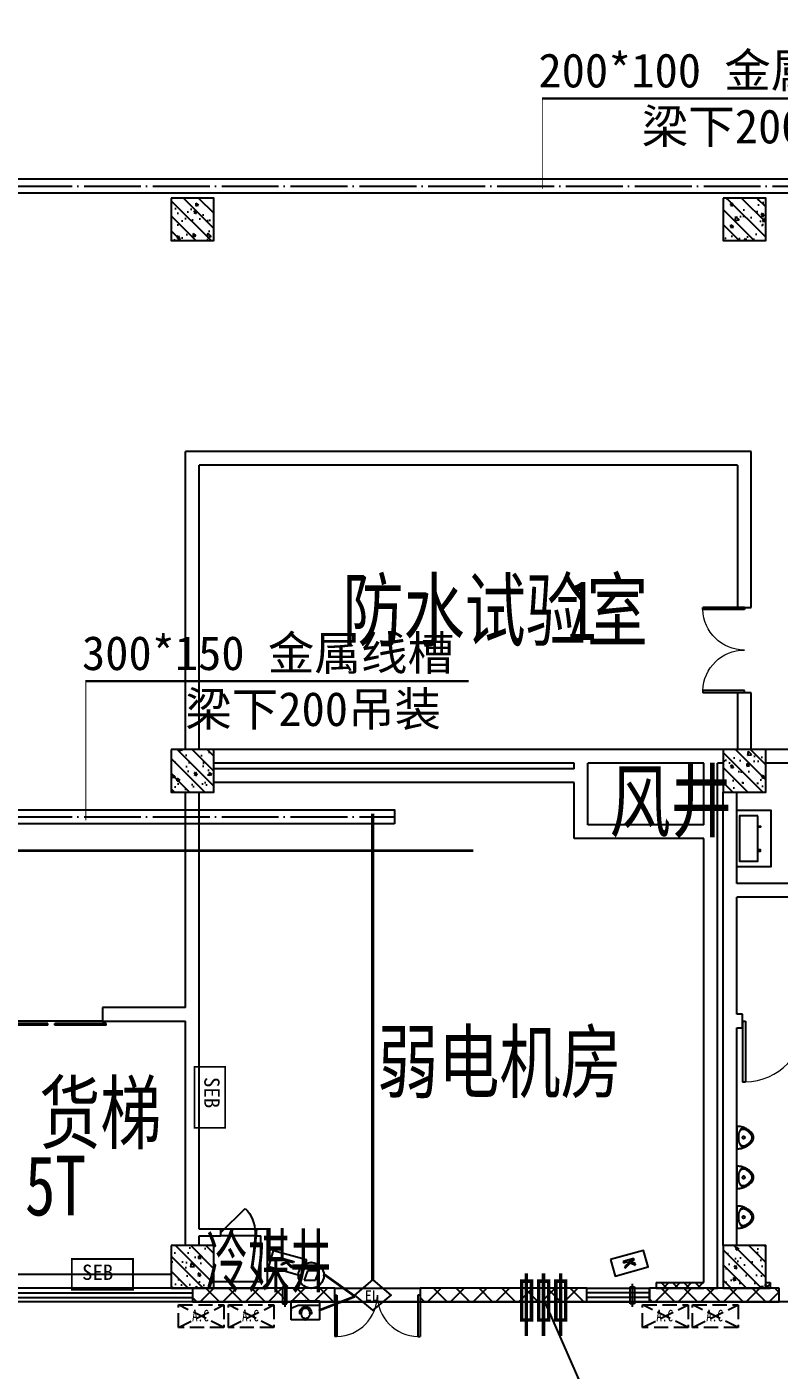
# Model space of a CAD drawing. Header units: millimetres. Extents: x -633009578 to 5705885, y -633235091 to 2571734.
# Drawn here: x 4150809 to 4164030, y 2058795 to 2082420 of the extents above; entities that cross this region are included whole.
import ezdxf
from ezdxf.enums import TextEntityAlignment as Align

# ---------------------------------------------------------------- set-up
doc = ezdxf.new("R2010")
doc.units = ezdxf.units.MM
doc.header["$LTSCALE"] = 1000
doc.header["$MEASUREMENT"] = 0
doc.linetypes.add('DASH', pattern=[0.35, 0.25, -0.1])
doc.linetypes.add('DOTE', pattern=[2.4200000000000004, 2, -0.2, 0.02, -0.2])
doc.layers.get('0').update_dxf_attribs({"color": 9})
for name, color, linetype in [('000000000000电气', 7, 'Continuous'), ('A-COLUM(柱)', 255, 'Continuous'), ('A-DI-S(箭头)', 76, 'Continuous'), ('A-DOOR(门）', 4, 'Continuous'), ('A-EQPM(设备)', 15, 'Continuous'), ('A-F-AREA(计算)', 5, 'Continuous'), ('A-HATH(填充)', 8, 'Continuous'), ('A-LM-QPM(设备)', 8, 'Continuous'), ('A-LVTY(厨卫)', 8, 'Continuous'), ('A-TEXT(房间)', 243, 'Continuous'), ('A-WALL(墙)', 255, 'Continuous'), ('A-WINDOW（窗）', 4, 'Continuous'), ('WALL', 9, 'Continuous'), ('电-强电平面-标注', 3, 'Continuous'), ('电-强电平面-线缆', 3, 'Continuous'), ('电-桥架', 4, 'Continuous'), ('设备-安防', 3, 'Continuous'), ('设备-箱柜', 3, 'Continuous')]:
    doc.layers.add(name, color=color, linetype=linetype)
doc.styles.add('_TCH', font='simhei.ttf', dxfattribs={"width": 0.75, "bigfont": 'hztxt.shx'})
doc.styles.add('_TCH_DIM', font='simhei.ttf', dxfattribs={"width": 0.8, "bigfont": 'hztxt.shx'})
doc.styles.add('_TEL_DIM', font='simhei.ttf', dxfattribs={"height": 3.5, "bigfont": 'HZTXT'})
doc.styles.add('ELEC-DIM', font='simhei.ttf')
doc.styles.add('IDQSTYLE', font='simhei.ttf', dxfattribs={"width": 0.707, "bigfont": 'hztxt.shx'})
doc.styles.add('TXT', font='simhei.ttf', dxfattribs={"width": 0.8, "bigfont": 'hztxt.shx'})
pattern_1 = [(45, (1607021.475196055, 677964.29318137), (-200.0002033111466, 200.0002033111467), []), (135, (1607021.475196055, 677964.29318137), (-200.0002033111467, -200.0002033111466), [])]
pattern_2 = [(45, (1606921.475196055, 677964.29318137), (-100.0001016555733, 100.0001016555733), []), (135, (1606921.475196055, 677964.29318137), (-100.0001016555733, -100.0001016555733), [])]

# ---------------------------------------------------------------- blocks, each defined once
blk = doc.blocks.new('$equip$00002496')
for p, q in [((-0.3257586027029902, -0.01245651182034635), (-0.3257586027029902, -0.04339440534022287)), ((-0.3257586027029902, -0.04339440534022287), (-0.2349881161644589, -0.04339440534022287)), ((-0.2349881161644589, -0.07433229886373738), (-0.2349881161644589, -0.01245651182034635)), ((0.2318991003703559, -0.04339041039929725), (0.3257586027029902, -0.04343435477494495)), ((0.2318995781242847, -0.07433229886373738), (0.2318995781242847, -0.01245651182034635)), ((0.3257586027029902, -0.01245651182034635), (0.3257586027029902, -0.04339440534022287))]:
    blk.add_line(p, q)
at = {"const_width": 0.04}
for points in [[(-0.3257569673587568, -0.01199135613933322), (-0.3257586027029902, -0.04339440534022287), (-0.2655665311758639, -0.04339440534022287)], [(-0.3257586027029902, -0.01209546335303457), (-0.3254450895765331, 0.007862924336222932), (-0.3246427298145136, 0.02099261244438821), (-0.3230396698054392, 0.03683146784896962), (-0.3200834360468434, 0.05640672732988605), (-0.3158846532169264, 0.07655434396292549), (-0.3114238906564424, 0.0934556857937423), (-0.3053167008911259, 0.1125148900100612), (-0.2961030303267762, 0.1360363546918961), (-0.2870512925146613, 0.1553192011742794), (-0.2776002755272202, 0.1727327617008996), (-0.2650090074748732, 0.1928330976625148), (-0.2480697203573072, 0.2158072831662139), (-0.2307201034273021, 0.2357486963155679), (-0.2183433735772269, 0.2482254943279258), (-0.2048552286432823, 0.2604362391903123), (-0.1911825684801443, 0.2715267914645665), (-0.1736025161517318, 0.2841171126310655), (-0.1547964517085347, 0.2957489191248897), (-0.1366549688245868, 0.3053642205159122), (-0.1125469685212011, 0.3159432491156622), (-0.09099250963481609, 0.3234552737812919), (-0.07185881528130267, 0.3286887830108753), (-0.0476470465073362, 0.3334767393171205), (-0.03344249982910696, 0.3353641694484395), (-0.01254353142576292, 0.33693107711224), (0.006284847928327508, 0.3371227143543365), (0.02112160998512991, 0.3364609976488282), (0.03364834297099151, 0.3353416012541857), (0.04427512355323415, 0.3339856622114894), (0.0514455190859735, 0.3328576949279523), (0.06296124946675263, 0.3306819992103556), (0.07295717955275904, 0.3284235992541653), (0.08476642325695138, 0.3253025975027413), (0.09841386118205264, 0.3210671038432338), (0.1073930458223913, 0.3179007922954042), (0.1189192084857496, 0.3133782735822024), (0.1273616340185981, 0.309727315147029), (0.1385068310191855, 0.3044504504359793), (0.1500006543647032, 0.2984373588406015), (0.1638636618590681, 0.2903635228794883), (0.1733825990086189, 0.2842636587374727), (0.1825355213950388, 0.2779405411420157), (0.1897162082022987, 0.2726458121323958), (0.1961934307328193, 0.2676024858810706), (0.2032832070399309, 0.2617741676658625), (0.2108134823647561, 0.2552078580083617), (0.217798692494398, 0.2487452608329477), (0.228148777372553, 0.2384502620334388), (0.2384204440459143, 0.2272843058126455), (0.2434306646027835, 0.2214536424435209), (0.2496786895935657, 0.2137899235021905), (0.2547404104698217, 0.2072320931656577), (0.2611980655201478, 0.1983612801268464), (0.2680283635418164, 0.1882836692966521), (0.2770073256251635, 0.1737512327563309), (0.2837973800196778, 0.1615835285520006), (0.2918694003747078, 0.1454322725621751), (0.2969779347913573, 0.1339993972869706), (0.3002692127192859, 0.126001952077786), (0.3046930583077483, 0.1142746343793988), (0.3092767016933067, 0.1005832550908963), (0.3129390048998175, 0.08807579556378187), (0.3161395389179233, 0.07547706223704154), (0.3186645603709621, 0.06388206950578024), (0.3211643142713001, 0.0500421286051278), (0.3228813630266814, 0.03809697220276576), (0.3240568224427989, 0.02762096420337912), (0.324859512373223, 0.01811108543552109), (0.3254132453730563, 0.00858592767326627), (0.3257090797560522, -0.00049248671712121), (0.3257832243107259, -0.007853463819628814), (0.3257586027029902, -0.01597356299680541)], [(0.2318995781242847, -0.04343435477494495), (0.3257586027029902, -0.04343435477494495), (0.3257689946476603, -0.01254634189172066)]]:
    blk.add_lwpolyline(points, dxfattribs=at)
blk.add_lwpolyline([(-0.2349881161644589, -0.04339440534022287), (-0.234988116149907, -0.07433229886373738, 0.0182959325663468), (-0.2341963414801285, -0.09596305228842539, 0.02057100331636309), (-0.2314330486115068, -0.1200309692394512, 0.01615663239953969), (-0.2279163057246478, -0.1385404972170363, 0.01693810384346652), (-0.2229987668251852, -0.1574872628661979, 0.01329564042987737), (-0.2183254288102034, -0.1718583239271538, 0.01774370437729911), (-0.2109808493987657, -0.190436463271908, 0.01810240356969195), (-0.202383055788232, -0.2083190727098554, 0.02333614132905712), (-0.1896684531238861, -0.229968408079003, 0.02044170027676835), (-0.1774249378067907, -0.2471703877454274, 0.01989766451918913), (-0.1643957158521516, -0.2626632182400499, 0.02937469172712198), (-0.1439065932936501, -0.2826519741392985, 0.02046687747088341), (-0.1288843219663249, -0.2946362194343237, 0.01994697534980988), (-0.1136344562692102, -0.3049034932155337, 0.02634036321689085), (-0.09301181325281505, -0.3161697710966109, 0.02276514568385508), (-0.07478138820442837, -0.3239164370424987, 0.02206410967143575), (-0.05684026748349424, -0.3297063967147551, 0.0175610551311905), (-0.04245622256712522, -0.3331187941075768, 0.01884926235006773), (-0.02688140393001959, -0.3356341081016581, 0.02667427645081797), (-0.004813117921003141, -0.3371611547772773, 0.02406458763464014), (0.01513338900986128, -0.3365152710211987, 0.01749181383793592), (0.02959480640129186, -0.334837958071148, 0.02217984979833747), (0.04783707972092088, -0.3312386844263528, 0.01670575936897621), (0.06151090867933817, -0.3274165873117454, 0.0217722080425489), (0.0790706878178753, -0.3210165422860882, 0.03374751034879078), (0.1057169104751665, -0.3077975864252949, 0.02730692637543976), (0.1266723583685234, -0.2939906737810816, 0.03748691983271558), (0.1535541368793929, -0.2707855348744488, 0.02366876899911156), (0.1697097239521099, -0.2529639476961165, 0.02463610663642848), (0.1846068157610716, -0.2329478090214252, 0.02205649491069121), (0.1970839504210744, -0.2124338016146794, 0.01935462041009298), (0.206340296252165, -0.1939205355338345, 0.01688452340010287), (0.2137288127123611, -0.1760053912075819, 0.01966230157732925), (0.2205645790236304, -0.1552443572727498, 0.01731440631145223), (0.2255364213342546, -0.135285412416124, 0.01765737348860424), (0.2290203964221291, -0.1154880664689699, 0.01633418443731503), (0.2311199677496916, -0.09579652929824078, 0.01862757118903319), (0.2318995781388367, -0.07433229886373738, -0.000472708372486724), (0.2318995781242847, -0.05279222321769339, 0.0004727079955161621), (0.2318995781242847, -0.03244852855277713, -0.0004727079955161849), (0.2318995781242847, -0.01245341187313898, 0.0193493677842396), (0.2310570476547582, 0.009855565578618553, 0.01770133877692018), (0.2286674682109151, 0.03113219686929369, 0.0176091688965659), (0.2250366548687452, 0.05081065330523415, 0.01973381331635689), (0.2191032464616001, 0.07337515754625201, 0.01545712335130221), (0.2136441482725786, 0.08944355720814201, 0.01638136793352114), (0.2064366456615971, 0.1069191381830024, 0.01889577194154605), (0.1974724603933282, 0.124934014853352, 0.01460926708694749), (0.1893017992697423, 0.1389198372235114, 0.01834707667655943), (0.1788048267626436, 0.154441256672726, 0.01802701254956099), (0.1670945117075462, 0.16930223901727, 0.01918510430489061), (0.1545159021334257, 0.1830286705735489, 0.02609018841368346), (0.1355203122220701, 0.2003201775660273, 0.02726780140366601), (0.1154953059740365, 0.2149753960547969, 0.02826022181265756), (0.09302354548708536, 0.2278643579738855, 0.01768013504660025), (0.07947741153475363, 0.2340587330181734, 0.02983831462154809), (0.05467275061528198, 0.242662508819194, 0.03688840652984774), (0.02498369276872836, 0.248695417874842, 0.03132680170442304), (-0.00154426900553517, 0.2503981151239714, 0.02152297382195137), (-0.01876981760142371, 0.249681544064515, 0.02781603352576516), (-0.04232023857184686, 0.2463571927401063, 0.02781924796867374), (-0.06450405267241877, 0.2406578850968799, 0.01792787672923883), (-0.07963114288577344, 0.2352566086992738, 0.0262865457487697), (-0.09992356615839526, 0.2259165745053906, 0.02119287732084118), (-0.11706115740526, 0.2159602789688506, 0.0171568808815843), (-0.1294802093179896, 0.207409261194698, 0.02416187819285423), (-0.1477007803769084, 0.1925049077508447, 0.02878934091920857), (-0.167043774476042, 0.1729245897222427, 0.01847703741819992), (-0.1794630369258812, 0.1577163090223621, 0.0213830109619632), (-0.1916570924367988, 0.1400851354956103, 0.01760758065260107), (-0.2016330892802216, 0.1229453873020248, 0.01681983214104903), (-0.2093724703590851, 0.1072558663363452, 0.01906551868470904), (-0.2177670299279271, 0.08662868678948143, 0.01663457793315364), (-0.2233549865341047, 0.06948587926308392, 0.01199850358657596), (-0.227126173209399, 0.05518552293506218, 0.01921348092443342), (-0.2312853431794792, 0.03417440378689207, 0.0129120010522256), (-0.2334025729942368, 0.01812716938002268, 0.01673519548586339), (-0.2347496548027266, -0.0005786718757008202, 0.009174826161293947), (-0.2349881161644589, -0.01245651182034635, 0.0008621608417457901), (-0.2349881161644589, -0.04339440534022287), (-0.2961449461872689, -0.04339440534022287, 56.79143426085979)], format="xyb", dxfattribs=at)
for centre, major_axis, ratio, start_param, end_param in [((0, -0.007853463819628814), (-5.946726671962764e-16, 0.3450403896201966), 0.944188663444044, 4.700094459124145, 7.866276155235024), ((-0.00154426900553517, -0.01245651181670837), (0, 0.2628546269403538), 0.8881100928804517, 4.71238898038469, 7.853981633974483), ((-0.00154426900553517, -0.07433229886373738), (0, -0.2628546269403538), 0.8881100928804517, 4.71238898038469, 7.853981633974483)]:
    blk.add_ellipse(centre, major_axis=major_axis, ratio=ratio, start_param=start_param, end_param=end_param)
for p in [(0, 0.3371869258007791), (-0.3257586027029902, -0.04339440534022287), (0, -0.3371811744327715), (0.3256694684678223, -0.04536965262741433)]:
    blk.add_point(p)
at = {"color": 7, "style": '_TEL_DIM', "flags": 1}
blk.add_attdef('A', text='', height=2e-05, dxfattribs=at).set_placement((0, 0), align=Align.MIDDLE_CENTER)
blk = doc.blocks.new('$equip$00002617')
for p, q in [((0.6250151190488396, 0.4150200000058248), (-0.6249848809511604, 0.4150200000058248)), ((-0.6249848809511604, 0.4150200000058248), (-0.6249848809511604, -0.4149799999959214)), ((-0.6249848809511604, 0.2150200000050972), (0.3250151190459292, 0.2150200000050972)), ((0.3250151190459292, 0.2150200000050972), (0.6250151190488396, 0.07502000000567932)), ((0.6250151190488396, -0.4149799999959214), (0.6250151190488396, 0.4150200000058248)), ((-0.6249848809511604, -0.4149799999959214), (0.6250151190488396, -0.4149799999959214))]:
    blk.add_line(p, q)
at = {"linetype": 'Continuous', "const_width": 0.04}
blk.add_lwpolyline([(-0.6249848809511604, 0.4150200000058248), (0.6250151190488396, 0.4150200000058248), (0.6250151190488396, -0.4149799999959214), (-0.6249848809511604, -0.4149799999959214)], close=True, dxfattribs=at)
at = {"color": 1}
for p in [(-0.6249848809511604, 2.000000495172571e-05), (1.51190488395514e-05, 0.4150200000058248), (0.6250151190488396, 2.000000495172571e-05), (0.01750438004455646, -0.4149799999959214)]:
    blk.add_point(p, dxfattribs=at)
at = {"color": 7, "style": '_TEL_DIM', "flags": 1}
blk.add_attdef('A', text='', height=2.5e-05, dxfattribs=at).set_placement((0, 0), align=Align.MIDDLE_CENTER)
blk = doc.blocks.new('A$C40EF29F0')
for name, p, xscale, yscale, zscale in [('$equip$00002617', (257.9972608285025, 173.994528161973), 400, 400, 400), ('$equip$00002496', (256.1213830718771, 133.3334205766732), 315, 315, 315)]:
    blk.add_blockref(name, p, dxfattribs=dict(xscale=xscale, yscale=yscale, zscale=zscale))
blk = doc.blocks.new('$equip$00002620')
for p, q in [((-0.1058179566880426, 0.1152844922435179), (-0.1858179566897888, -0.1047155077576463)), ((0.1624100250937772, 0.1152844922435179), (-0.1058179566880426, 0.1152844922435179)), ((0.08241002509203099, -0.1047155077576463), (0.1624100250937772, 0.1152844922435179)), ((-0.1858179566897888, -0.1047155077576463), (0.08241002509203099, -0.1047155077576463))]:
    blk.add_line(p, q)
at = {"const_width": 0.04}
blk.add_lwpolyline([(-0.2999925000021904, 9.999999747378752e-06, 1), (0.3000075000036304, 9.999999747378752e-06, 0.9999999999999999), (-0.2999925000021904, 9.999999747378752e-06, 1)], format="xyb", dxfattribs=at)
blk.add_circle((7.500000720028765e-06, 9.999999747378752e-06), 0.3000000000001062)
at = {"color": 1}
for p in [(-0.2999924999985524, 9.999999747378752e-06), (7.500000720028765e-06, 0.3000099999990198), (0.3000075000036304, 9.999999747378752e-06), (7.500000720028765e-06, -0.299989999999525)]:
    blk.add_point(p, dxfattribs=at)
at = {"color": 7, "style": '_TEL_DIM', "flags": 1}
blk.add_attdef('A', text='', height=2.5e-05, dxfattribs=at).set_placement((0, 0), align=Align.MIDDLE_CENTER)
blk = doc.blocks.new('$equip$00002474')
for p, q in [((-0.519992380955955, 1.000000338535756e-05), (7.619048119522631e-06, 0.4400100000020757)), ((7.619048119522631e-06, 0.4400100000020757), (0.5200076190521941, 1.000000338535756e-05)), ((7.619048119522631e-06, -0.4399899999989429), (-0.519992380955955, 1.000000338535756e-05)), ((0.5200076190521941, 1.000000338535756e-05), (7.619048119522631e-06, -0.4399899999989429))]:
    blk.add_line(p, q)
at = {"const_width": 0.04}
blk.add_lwpolyline([(7.619048119522631e-06, 0.4400100000020757), (-0.519992380955955, 1.000000338535756e-05), (7.619048119522631e-06, -0.4399899999989429), (0.5200076190521941, 1.000000338535756e-05), (7.619048119522631e-06, 0.4400100000020757), (-0.519992380955955, 1.000000338535756e-05)], dxfattribs=at)
for p in [(7.619048119522631e-06, 0.4400100000020757), (-0.519992380955955, 1.000000338535756e-05), (0.5200076190521941, 1.000000338535756e-05), (7.619048119522631e-06, -0.4399899999989429)]:
    blk.add_point(p)
at = {"color": 7, "style": '_TEL_DIM'}
blk.add_attdef('$TEXT$', text='', height=0.3, dxfattribs=at).set_placement((0.02805548798642121, 0.01213281898526475), align=Align.MIDDLE_CENTER)
at = {"color": 7, "style": '_TEL_DIM', "flags": 1}
blk.add_attdef('A', text='', height=2e-05, dxfattribs=at).set_placement((0, 0), align=Align.MIDDLE_CENTER)
blk = doc.blocks.new('HC001524')
at = {"color": 0, "linetype": 'Continuous', "const_width": 0.3}
blk.add_lwpolyline([(5, 2.5), (-5, 2.5), (-5, -2.5), (5, -2.5)], close=True, dxfattribs=at)
at = {"color": 0, "style": 'IDQSTYLE', "width": 0.7}
for tag, p in [('AF', (-1.5, -1.25)), ('PSFHATT', (7, -2.5))]:
    blk.add_attdef(tag, p, '', height=2.5, dxfattribs=at)
blk = doc.blocks.new('开水器aaa')
at = {"layer": 'A-LVTY(厨卫)'}
for points in [[(7453607.282514825, -191465.6006925891), (7454607.282514825, -191465.6006925891), (7454607.282514825, -192065.6006983465), (7453607.282514825, -192065.6006983465)], [(7454507.282514825, -191836.1650642345), (7454507.282514825, -191516.1650642345), (7453707.282514825, -191516.1650642345), (7453707.282514825, -191836.1650642345)], [(7453887.282514825, -191836.1650642345), (7453887.282514825, -191886.1650642345), (7453907.282514825, -191886.1650642345), (7453907.282514825, -191836.1650642345)], [(7454327.282514825, -191836.1650642345), (7454327.282514825, -191886.1650642345), (7454307.282514825, -191886.1650642345), (7454307.282514825, -191836.1650642345)]]:
    blk.add_lwpolyline(points, close=True, dxfattribs=at)
blk = doc.blocks.new('$plan$00000387')
for points in [[(-195.1053413768082, -0.0007896247711869364), (195.1053413768082, 0.0007896247707321891, -0.056281), (192.2349483853259, -62.07158893748328, -0.051243), (175.2703486377404, -125.5748806645047, -0.047086), (143.6831082538288, -189.724628874892, -0.038643), (109.2489721777902, -237.0609902997553, -0.050944), (77.11679163034205, -267.7759659795192, -0.073316), (36.52038586093977, -290.7338367186967, -0.092337), (0.001018339326947171, -297.5362265440604, -0.092337), (-36.51803354920821, -290.7341323159712, -0.073316), (-77.11462417741222, -267.776590178973, -0.050944), (-109.2474259731857, -237.0618745823472, -0.038643), (-143.6819452275654, -189.7257908973352, -0.047086), (-175.269704824098, -125.5762993672297, -0.051243), (-192.2348186147988, -62.07314493917374, -0.056281)], [(0.0004063761161887669, -146.3291454144546, 0.999985), (0.0002089799604618747, -97.55313528460101, 0.999985)]]:
    blk.add_lwpolyline(points, format="xyb", close=True)
for points in [[(-169.3906686580854, -140.1226315288268, -0.078162), (-170.9980199055512, -114.6377667698976, -0.158684), (-159.1263041735847, -87.15485956814655, -0.087457), (-117.404978437914, -53.84085994681891, -0.073385), (-70.49119853318143, -36.56470876068397, -0.051629), (0.0003042701246158686, -29.26612660759247), (0.0003042701246158686, -29.26612660759247, -0.051629), (70.49149449189827, -36.56413818386, -0.073385), (117.4050415866323, -53.83990962471171, -0.087457), (159.1270096202247, -87.15357250312127, -0.158684), (170.9989478331345, -114.6363836417117, -0.078162), (169.3918028553499, -140.1212604160505)], [(117.0630501052547, -53.65384373908455, -0.099174), (138.5356947175851, -84.86577428893679, -0.110283), (144.8304822659725, -118.461657304113, -0.092873), (136.0170142026468, -157.9354627454745, -0.05733), (119.0399966660161, -187.626263302564, -0.037877), (85.37168024390257, -226.8225566132141, -0.072182), (35.33205354717484, -264.1794573646985, -0.124936), (0.001291311165005027, -273.1480356215775), (0.001291311165005027, -273.1480356215775, -0.124936), (-35.32991617790412, -264.1797433356796, -0.072182), (-85.36984427394054, -226.8232476352587, -0.037877), (-119.0384779452529, -187.6272268447183, -0.05733), (-136.0157358103124, -157.9365637070459, -0.092873), (-144.8298950764129, -118.4628296054302, -0.110283), (-138.5353804395845, -84.8668946738876, -0.099174), (-117.0629874684723, -53.65479130090807)]]:
    blk.add_lwpolyline(points, format="xyb")
blk = doc.blocks.new('VdFDAFDFfasdgfswgre')
at = {"layer": 'A-LM-QPM(设备)'}
for p, q in [((-18.82899837940931, -406.182118716184), (32.44091908354312, -219.865729555022)), ((32.44091908354312, -219.865729555022), (56.36419694311917, -226.448856712319)), ((56.36419694311917, -226.448856712319), (37.18157476373017, -296.1590703437105)), ((5.094279481098056, -412.765245873481), (-18.82899837940931, -406.182118716184)), ((26.97990751266479, -333.232229411602), (5.094279481098056, -412.765245873481)), ((49.2817729152739, -324.0305588338524), (26.97990751266479, -333.232229411602)), ((26.97990751266479, -333.232229411602), (49.2817729152739, -324.0305588338524)), ((67.04131023027003, -429.8116214922629), (26.97990751266479, -333.232229411602)), ((37.18157476373017, -296.1590703437105), (49.2817729152739, -324.0305588338524)), ((49.2817729152739, -324.0305588338524), (125.9159782715142, -245.5878820237704)), ((153.1663345098495, -253.0865434217267), (58.93851659074426, -349.0140868732706)), ((58.93851659074426, -349.0140868732706), (97.61874484550208, -438.2258171304129)), ((97.61874484550208, -438.2258171304129), (67.04131023027003, -429.8116214922629)), ((125.9159782715142, -245.5878820237704), (153.1663345098495, -253.0865434217267))]:
    blk.add_line(p, q, dxfattribs=at)
blk.add_lwpolyline([(0, 0), (289.248551459983, -79.59444376500323), (130.0596639309078, -658.0915466849692), (-159.1888875309378, -578.4971029208973)], close=True, dxfattribs=at)
blk = doc.blocks.new('31231')
at = {"layer": 'A-EQPM(设备)', "linetype": 'DASH', "ltscale": 500}
blk.add_lwpolyline([(46923.81837394973, 1033154.040788963), (47003.81837394973, 1033154.040788963), (47003.81837394973, 1032854.040788963), (46923.81837394973, 1032854.040788963)], close=True, dxfattribs=at)
blk.add_lwpolyline([(46963.81837394973, 1033204.040788963), (46963.81837394973, 1032804.040788963)], dxfattribs=at)
blk = doc.blocks.new('1fdasdas')
at = {"layer": 'A-EQPM(设备)', "linetype": 'DASH'}
for p, q in [((800.000240216963, -0.0003133723512291908), (0.0002401703968644142, 399.9996865927242)), ((0.0002401703968644142, -0.0003133723512291908), (800.000240216963, 399.9996865927242))]:
    blk.add_line(p, q, dxfattribs=at)
blk.add_lwpolyline([(0.0002401703968644142, 399.9996865927242), (800.000240216963, 399.9996865927242), (800.000240216963, -0.0003133723512291908), (0.0002401703968644142, -0.0003133723512291908)], close=True, dxfattribs=at)
at = {"layer": 'A-EQPM(设备)', "style": '_TCH_DIM', "width": 0.7058823529411765}
blk.add_text('A.C', height=204, dxfattribs=at).set_placement((239.6609672275372, 108.2505295248702))
blk = doc.blocks.new('$DorLib2D$00000002')
for p, q in [((-0.5, -5.684341886080802e-17), (-0.5000000000000007, 0.4875)), ((-0.4750000000000007, 0.4875), (-0.5000000000000007, 0.4875)), ((-0.475, -2.842170943040401e-17), (-0.4750000000000007, 0.4875)), ((0.475, -2.842170943040401e-17), (0.4750000000000007, 0.4875)), ((0.4750000000000007, 0.4875), (0.5000000000000007, 0.4875)), ((0.5, -5.684341886080802e-17), (0.5000000000000007, 0.4875)), ((-0.5, -5.684341886080802e-17), (-0.475, -2.842170943040401e-17)), ((0.5, -5.684341886080802e-17), (0.475, -2.842170943040401e-17))]:
    blk.add_line(p, q)
at = {"lineweight": 13}
for centre, start, end in [((-0.4875, -4.263256414560601e-17), 0, 88.53071641864632), ((0.4875, -4.263256414560601e-17), 91.4692835813537, 180)]:
    blk.add_arc(centre, 0.4875, start, end, dxfattribs=at)
blk = doc.blocks.new('$TCHSYS$WIN2D')
for p, q in [((-0.5, 0.5), (0.5, 0.5)), ((-0.5, 0.5), (-0.4999999999999999, -0.5)), ((0.5, 0.5), (0.4999999999999998, -0.5)), ((0.5, 0.1666666666666666), (-0.5, 0.1666666666666666)), ((0.5, -0.1666666666666667), (-0.5, -0.1666666666666667)), ((-0.4999999999999999, -0.5), (0.5, -0.5))]:
    blk.add_line(p, q)
blk = doc.blocks.new('$DorLib2D$00000114')
at = {"color": 0}
blk.add_line((0.4999999999999964, 3.552713678800501e-15), (-0.2071067811864751, 0.7071067811864857), dxfattribs=at)
blk.add_arc((0.5000000000013856, -1.154631945610163e-12), 1.000000000001696, 135, 180, dxfattribs=at)
blk = doc.blocks.new('$DORLIB2D$00000127')
at = {"color": 0}
for points in [[(-0.5333333333328483, 0.7948983154366971), (-0.5333333333328483, 0.690405644187237)], [(-0.03333333333284827, 0.7948983154366971), (-0.5333333333328483, 0.7948983154366971)], [(-0.03333333333284827, 0.7948983154366971), (-0.03333333333284827, 0.690405644187237)], [(0.5333333333328483, 0.7948983154366971), (0.03333333333284827, 0.7948983154366971)], [(0.03333333333284827, 0.7948983154366971), (0.03333333333284827, 0.690405644187237)], [(0.5333333333328483, 0.7948983154366971), (0.5333333333328483, 0.690405644187237)], [(-0.03333333333284827, 0.690405644187237), (-0.5333333333328483, 0.690405644187237)], [(0.5333333333328483, 0.690405644187237), (0.03333333333284827, 0.690405644187237)], [(0.5, 0.4999999999999858), (-0.5, 0.4999999999999858)]]:
    blk.add_lwpolyline(points, dxfattribs=at)
blk = doc.blocks.new('$DorLib2D$00000001')
for p, q in [((0.45, 0.9750000000000001), (0.5000000000000002, 0.9750000000000001)), ((0.45, 0), (0.45, 0.9750000000000001)), ((0.5, 0), (0.5, 0.9750000000000001)), ((0.5, 0), (0.45, 0))]:
    blk.add_line(p, q)
at = {"lineweight": 13}
blk.add_arc((0.475, 0), 0.975, 91.4692835813538, 180, dxfattribs=at)
blk = doc.blocks.new('_FZH')
h = blk.add_hatch()
h.set_pattern_fill('钢筋混凝土', color=256, scale=0.1, style=0)
h.set_pattern_definition([(45, (0, 0), (-0.1767766952966369, 0.1767766952966369), []), (50, (0, 0), (0.7172601826007535, -0.06275213498259512), [0.07500000000000001, -0.8250000000000001]), (355, (0, 0), (-0.138751333613, 0.7521921337000119), [0.06, -0.66]), (100.4514, (0.05977168000000001, -0.00522934), (0.5785093817140216, 0.6894395420609536), [0.06374019, -0.701142112]), (46.1842, (0, 0.2), (1.067241048625645, -0.1655190143290181), [0.1125, -1.2375]), (96.6356, (0.088936745, 0.186206693), (0.9346627055487033, 0.9741178709004418), [0.095610288, -1.051713]), (351.1842, (0, 0.2), (0.9346619451336272, 0.9741186009253247), [0.09000000000000001, -0.9900000000000001]), (21, (0.1, 0.15), (0.5969070521184617, -0.4026188906653388), [0.07500000000000001, -0.8250000000000001]), (326, (0.1, 0.15), (0.2433153319215824, 0.7251500450468529), [0.06, -0.66]), (71.4514, (0.149742233, 0.116448394), (0.84022262858149, 0.3225304967099524), [0.06374019, -0.701142112]), (37.50000000000001, (0, 0), (0.01215985531729062, 0.3328938538313115), [0, -0.652, 0, -0.67, 0, -0.6625000000000001]), (7.499999999999999, (0, 0), (0.2630695374421486, 0.3944117118823603), [0, -0.382, 0, -0.637, 0, -0.2525]), (-32.5, (-0.223, 0), (0.533822436172409, -0.02255487173437976), [0, -0.25, 0, -0.78, 0, -1.035]), (-42.5, (-0.323, 0), (0.5831861693423862, 0.1001049823323177), [0, -0.325, 0, -0.518, 0, -0.735])])
h.paths.add_polyline_path([(-0.5, -0.5), (0.5, -0.5), (0.5, 0.5), (-0.5, 0.5)])
blk.add_lwpolyline([(-0.5, -0.5), (0.5, -0.5), (0.5, 0.5), (-0.5, 0.5)], close=True)

msp = doc.modelspace()

# ---------------------------------------------------------------- hatches: boundary and pattern name
at = {"layer": 'A-HATH(填充)'}
h = msp.add_hatch(dxfattribs=at)
h.set_pattern_fill('多孔材料', color=256, scale=100, style=0)
h.set_pattern_definition(pattern_1)
h.paths.add_polyline_path([(4153719.983631622, 2059994.629172632), (4156219.994030996, 2059994.629172632), (4156219.994030996, 2060234.629172623), (4153719.983631623, 2060234.629172623)])
h = msp.add_hatch(dxfattribs=at)
h.set_pattern_fill('多孔材料', color=256, scale=100, style=0)
h.set_pattern_definition(pattern_1)
h.paths.add_polyline_path([(4157719.994030996, 2059994.629172632), (4160649.994032522, 2059994.629172632), (4160649.994032522, 2060234.629172622), (4157719.994030996, 2060234.629172623)])
h = msp.add_hatch(dxfattribs=at)
h.set_pattern_fill('多孔材料', color=256, scale=100, style=0)
h.set_pattern_definition(pattern_1)
h.paths.add_polyline_path([(4161749.994032522, 2059994.629172632), (4164029.994031504, 2059994.629172632), (4164029.994031505, 2060234.629172622), (4161749.994032522, 2060234.629172622)])
h = msp.add_hatch(dxfattribs=at)
h.set_pattern_fill('多孔材料', color=256, scale=50, style=0)
h.set_pattern_definition(pattern_2)
h.paths.add_polyline_path([(4161869.994031734, 2060234.629172626), (4162704.994034553, 2060234.62917239), (4162792.453359941, 2060282.09537204), (4162704.994031876, 2060334.629172896), (4161869.994031734, 2060334.629172626)])
h = msp.add_hatch(dxfattribs=at)
h.set_pattern_fill('多孔材料', color=256, scale=50, style=0)
h.set_pattern_definition(pattern_2)
h.paths.add_polyline_path([(4163794.99403178, 2060334.629172626), (4163794.99403178, 2060234.629172626), (4163869.994031734, 2060234.629172626), (4163869.994031734, 2060334.629172626)])

# ---------------------------------------------------------------- linework, layer by layer
at = {"layer": '000000000000电气', "color": 1, "lineweight": 35}
msp.add_line((4146371.336293899, 2067934.193005131), (4158651.574731951, 2067934.193005131), dxfattribs=at)
at = {"layer": 'A-DI-S(箭头)'}
msp.add_lwpolyline([(4157042.203828643, 2059535.563230831, 0, 0, 0), (4157042.203828643, 2057872.563230831, 0, 200, 0), (4157042.203828643, 2058622.563230831, 0, 0, 0)], format="xyseb", dxfattribs=at)
at = {"layer": 'A-DOOR(门）'}
for p, q in [((4154819.994031777, 2061274.629177374), (4154219.994031777, 2061274.629177366)), ((4154819.994031779, 2061154.629177374), (4154219.994031779, 2061154.629177366)), ((4156219.994031182, 2060234.629172625), (4157719.994031182, 2060234.629172625)), ((4156219.994031182, 2059994.629172625), (4157719.994031182, 2059994.629172625))]:
    msp.add_line(p, q, dxfattribs=at)
at = {"layer": 'A-F-AREA(计算)'}
msp.add_lwpolyline([(4039079.994031782, 2196074.629172625), (4173359.994031782, 2196074.629172625), (4173359.994031782, 2059994.629172625), (4039079.994031782, 2059994.629172625)], close=True, dxfattribs=at)
at = {"layer": 'A-WALL(墙)'}
for p, q in [((4153599.994031749, 2069709.629172256), (4153599.994031821, 2074949.629172648)), ((4163539.994031734, 2074949.629172648), (4153599.994031821, 2074949.629172648)), ((4163539.99403176, 2072209.629172784), (4163539.994031734, 2074949.629172648)), ((4153839.994031735, 2069709.629172638), (4153839.994031733, 2074709.629172648)), ((4163299.994031829, 2074709.629172648), (4153839.994031733, 2074709.629172648)), ((4163299.994031829, 2074709.629172648), (4163299.994031786, 2072209.629172784)), ((4163299.994031786, 2072209.629172784), (4163539.99403176, 2072209.629172784)), ((4163539.994031774, 2070709.629172276), (4163299.994031786, 2070709.629172276)), ((4163299.994031786, 2070709.629172276), (4163299.994031829, 2069709.629173004)), ((4163539.99403178, 2069709.629172628), (4163539.994031774, 2070709.629172276)), ((4160549.994031762, 2069709.629172625), (4154094.994031341, 2069709.629172571)), ((4162824.994031835, 2069709.629172625), (4160549.994031762, 2069709.629172625)), ((4163044.994031993, 2069709.629172969), (4162824.994031835, 2069709.629172625)), ((4166509.994031664, 2069709.629172711), (4163794.994031342, 2069709.629172521)), ((4160429.994030786, 2069469.629172637), (4154094.994031342, 2069469.629172571)), ((4160429.994030786, 2069369.629172637), (4154094.994031342, 2069369.629172603)), ((4160429.994030786, 2069369.629172637), (4160429.994030786, 2069469.629172637)), ((4160669.994031761, 2069249.629172625), (4160669.994032222, 2069469.629172598)), ((4162704.994031643, 2069469.629172598), (4160669.994032222, 2069469.629172598)), ((4162704.994031644, 2068384.629172568), (4162704.994031643, 2069469.629172598)), ((4162944.994031836, 2068264.629172632), (4162944.994032013, 2069469.629172239)), ((4163044.994031921, 2069469.629172239), (4162944.994032013, 2069469.629172239)), ((4166269.994031872, 2069469.629172711), (4163794.994031341, 2069469.629172652)), ((4160429.994031753, 2069129.629172636), (4154094.994031342, 2069129.629172605)), ((4160429.994031753, 2068144.62917279), (4160429.994031753, 2069129.629172636)), ((4160669.994031755, 2068384.629172568), (4160669.994031761, 2069249.629172625)), ((4153599.994031763, 2065174.629178301), (4153599.994031837, 2068959.629172907)), ((4153839.994031782, 2065054.62917835), (4153839.994031752, 2068959.629172907)), ((4163044.994031833, 2067234.629172623), (4163044.994031723, 2068959.629172907)), ((4163284.994031712, 2067354.629172627), (4163284.994031881, 2068959.629172907)), ((4162704.994031644, 2068384.629172568), (4160669.994031755, 2068384.629172568)), ((4162704.994031871, 2068144.62917279), (4160429.994031753, 2068144.62917279)), ((4162704.994031876, 2060334.629172896), (4162704.994031871, 2068144.62917279)), ((4162944.994031841, 2060334.629172626), (4162944.994031836, 2068264.629172632)), ((4163044.994031833, 2064934.629172623), (4163044.994031833, 2067234.629172623)), ((4166269.994031872, 2067354.629172627), (4163284.994031712, 2067354.629172627)), ((4163284.994031869, 2065054.629172733), (4163284.994031869, 2067114.629172623)), ((4166389.99403178, 2067114.629172623), (4163284.994031869, 2067114.629172623)), ((4153599.994031763, 2065174.629178301), (4152139.99403141, 2065174.629178284)), ((4152139.99403141, 2065174.629178284), (4152139.994031407, 2064934.629178382)), ((4152139.994031407, 2064934.629178382), (4153599.994031784, 2064934.629178406)), ((4153599.994031783, 2061154.62917736), (4153599.994031784, 2064934.629178406)), ((4153839.994031724, 2061274.629177391), (4153839.994031782, 2065054.62917835)), ((4163044.994031831, 2060984.629172907), (4163044.994031833, 2064934.629172623)), ((4163384.994032013, 2065054.629172656), (4163284.994031869, 2065054.629172733)), ((4163384.994032013, 2064814.629172741), (4163384.994032013, 2065054.629172656)), ((4163284.994031833, 2064814.629172728), (4163384.994032013, 2064814.629172741)), ((4163284.994031908, 2060984.629172907), (4163284.994031833, 2064814.629172728)), ((4153599.9940323, 2060984.629172256), (4153599.994031783, 2061154.62917736)), ((4154219.994032044, 2061274.629177446), (4153839.994031724, 2061274.629177391)), ((4153839.994031018, 2060984.629172256), (4153839.994031054, 2061154.629176984)), ((4153839.994031054, 2061154.629176984), (4154219.994032046, 2061154.629177281)), ((4154219.994032046, 2061154.629177281), (4154219.994032044, 2061274.629177446)), ((4155039.994031504, 2061274.629177407), (4154819.994032044, 2061274.629177453)), ((4154819.994032044, 2061274.629177453), (4154819.994032046, 2061154.629177289)), ((4154819.994032046, 2061154.629177289), (4154919.994031505, 2061154.629176998)), ((4154919.994031504, 2060354.629172544), (4154919.994031505, 2061154.629176998)), ((4155039.994031504, 2060234.629171847), (4155039.994031504, 2061274.629177407)), ((4153344.994031993, 2060474.629172706), (4149239.99403179, 2060474.62917258)), ((4154094.994031341, 2060354.629177534), (4154919.994031504, 2060354.629172544)), ((4153344.994031993, 2060234.629172779), (4149119.994031812, 2060234.629172599)), ((4154094.994031342, 2060234.629177669), (4155039.994031504, 2060234.629171847)), ((4161869.994031734, 2060334.629172626), (4162704.994031876, 2060334.629172896)), ((4161869.994031734, 2060334.629172626), (4161869.994031734, 2060234.629172626)), ((4161869.994031734, 2060234.629172626), (4162704.994034553, 2060234.62917239)), ((4162823.980904287, 2060223.649697286), (4162814.831341492, 2060224.493970247)), ((4162823.980904287, 2060223.649697286), (4162944.994031841, 2060234.62917264)), ((4162944.994031841, 2060234.62917264), (4162944.994031841, 2060334.629172626)), ((4163794.994031993, 2060334.629174615), (4163869.994031734, 2060334.629172626)), ((4163794.994031993, 2060234.62917215), (4163869.994031734, 2060234.629172626)), ((4163869.994031734, 2060334.629172626), (4163869.994031734, 2060234.629172626))]:
    msp.add_line(p, q, dxfattribs=at)
at = {"layer": 'WALL'}
for p, q in [((4156219.994030996, 2060234.629172623), (4153719.983631623, 2060234.629172623)), ((4153719.983631623, 2060234.629172623), (4153719.983631622, 2059994.629172632)), ((4156219.994030996, 2059994.629172632), (4156219.994030996, 2060234.629172623)), ((4160649.994032522, 2060234.629172622), (4157719.994030996, 2060234.629172623)), ((4157719.994030996, 2060234.629172623), (4157719.994030996, 2059994.629172632)), ((4160649.994032522, 2059994.629172632), (4160649.994032522, 2060234.629172622)), ((4164029.994031505, 2060234.629172622), (4161749.994032522, 2060234.629172622)), ((4161749.994032522, 2060234.629172622), (4161749.994032522, 2059994.629172632)), ((4164029.994031504, 2059994.629172632), (4164029.994031505, 2060234.629172622)), ((4153719.983631622, 2059994.629172632), (4156219.994030996, 2059994.629172632)), ((4157719.994030996, 2059994.629172632), (4160649.994032522, 2059994.629172632)), ((4161749.994032522, 2059994.629172632), (4164029.994031504, 2059994.629172632))]:
    msp.add_line(p, q, dxfattribs=at)
at = {"layer": '电-强电平面-标注'}
msp.add_line((4159909.151293631, 2060004.251200401), (4160801.985768995, 2057964.549476997), dxfattribs=at)
at = {"layer": '电-强电平面-线缆', "color": 1, "linetype": 'Continuous'}
for points, const_width in [([(4156887.182950153, 2060380.998205655), (4156887.182950153, 2068580.243268277)], 60), ([(4156576.143929304, 2060090.821653897), (4156029.424930274, 2060482.529073302)], 45), ([(4159589.043402283, 2060495.471662526), (4159589.043402283, 2059394.279087499)], 60), ([(4159889.230309489, 2060495.471662526), (4159889.230309489, 2059394.279087499)], 60), ([(4160189.230309489, 2060495.471662526), (4160189.230309489, 2059394.279087499)], 60), ([(4156576.143929304, 2060090.821653897), (4155955.104595765, 2059849.295582012)], 45)]:
    msp.add_lwpolyline(points, dxfattribs=dict(at, const_width=const_width))
at = {"layer": '电-强电平面-线缆', "color": 1, "linetype": 'Continuous', "const_width": 60}
for points in [[(4159505.373800632, 2060358.70823488), (4159505.373800632, 2059675.140573899), (4159677.51310212, 2059675.140573899), (4159677.51310212, 2060358.70823488)], [(4159805.560707838, 2060358.70823488), (4159805.560707838, 2059675.140573899), (4159977.700009326, 2059675.140573899), (4159977.700009326, 2060358.70823488)], [(4160105.560707838, 2060358.70823488), (4160105.560707838, 2059675.140573899), (4160277.700009326, 2059675.140573899), (4160277.700009326, 2060358.70823488)]]:
    msp.add_lwpolyline(points, close=True, dxfattribs=at)
at = {"layer": '电-桥架', "color": 5, "linetype": 'DOTE', "ltscale": 0.5}
for p, q in [((4145764.061609016, 2079619.388302158), (4172269.048692347, 2079619.388302158)), ((4145764.061629382, 2068524.900568986), (4157267.651533809, 2068524.900568986))]:
    msp.add_line(p, q, dxfattribs=at)
at = {"layer": '电-桥架', "ltscale": 0.5}
for points in [[(4172269.048692347, 2079494.388302158), (4145764.061609017, 2079494.388302158), (4145764.061609016, 2079744.388302158), (4172269.048692347, 2079744.388302158)], [(4157267.65153381, 2068399.900568985), (4145764.061629382, 2068399.900568985), (4145764.061629381, 2068649.900568985), (4157267.651533809, 2068649.900568985)]]:
    msp.add_lwpolyline(points, close=True, dxfattribs=at)
at = {"layer": '设备-箱柜', "color": 6}
for points in [[(4159869.380061503, 2079569.426502887, 15, 15, 0), (4159869.380061503, 2081159.713401689, 15, 15, 0), (4159869.380061503, 2081159.713401689, 45, 45, 0), (4166594.309751927, 2081159.713401689, 45, 45, 0)], [(4151846.678624908, 2068467.272031703, 15, 15, 0), (4151846.678624908, 2070912.05928519, 15, 15, 0), (4151846.678624908, 2070912.05928519, 45, 45, 0), (4158571.608315333, 2070912.05928519, 45, 45, 0)]]:
    msp.add_lwpolyline(points, format="xyseb", dxfattribs=at)

# ---------------------------------------------------------------- block references
at = {"layer": 'A-COLUM(柱)', "xscale": 750, "yscale": 750, "zscale": 750, "rotation": 270}
for p in [(4153719.99403178, 2079034.629172626), (4163419.99403178, 2079034.629172626), (4153719.99403178, 2069334.629172626), (4163419.99403178, 2069334.629172624), (4153719.99403178, 2060609.629172626), (4163419.99403178, 2060609.629172624)]:
    msp.add_blockref('_FZH', p, dxfattribs=at)
at = {"layer": 'A-DOOR(门）', "extrusion": (0, 0, -1), "yscale": 1500, "zscale": 1500}
for p, xscale, rotation in [((-4163419.99403178, 2071459.629172626), 1500, 270), ((-4156969.994031182, 2060114.629172625), -1500, 180.0000000000016)]:
    msp.add_blockref('$DorLib2D$00000002', p, dxfattribs=dict(at, xscale=xscale, rotation=rotation))
at = {"layer": 'A-DOOR(门）'}
for name, p, xscale, yscale, zscale, rotation in [('$DORLIB2D$00000127', (4151239.994031735, 2065054.629178372), -1800, 240, 1800, 179.9999999994838), ('$DorLib2D$00000001', (4163934.994031847, 2064934.629172623), 1100, 1100, 1100, 180)]:
    msp.add_blockref(name, p, dxfattribs=dict(at, xscale=xscale, yscale=yscale, zscale=zscale, rotation=rotation))
at = {"layer": 'A-DOOR(门）', "xscale": -600, "yscale": 600, "zscale": 600}
msp.add_blockref('$DorLib2D$00000114', (4154519.994031778, 2061214.62917737), dxfattribs=at)
at = {"layer": 'A-EQPM(设备)', "color": 6, "xscale": -1}
msp.add_blockref('31231', (4202303.82681716, 1027105.903145489), dxfattribs=at)
at = {"layer": 'A-EQPM(设备)', "color": 6}
for name, p in [('31231', (4114486.175658709, 1027105.903145489)), ('1fdasdas', (4153472.923813328, 2059543.649869748)), ('1fdasdas', (4154350.835569005, 2059543.649869748)), ('1fdasdas', (4161631.086818104, 2059543.649869748)), ('1fdasdas', (4162508.99857378, 2059543.649869748))]:
    msp.add_blockref(name, p, dxfattribs=at)
at = {"layer": 'A-LM-QPM(设备)', "rotation": 270}
msp.add_blockref('VdFDAFDFfasdgfswgre', (4155721.416643477, 2060739.085930026), dxfattribs=at)
at = {"layer": 'A-LM-QPM(设备)', "xscale": -1, "rotation": 89.99999999999999}
msp.add_blockref('VdFDAFDFfasdgfswgre', (4161068.585832391, 2060739.085930026), dxfattribs=at)
at = {"layer": 'A-LVTY(厨卫)', "rotation": 89.99999999999993}
msp.add_blockref('开水器aaa', (3971819.393339274, -5385962.65334221), dxfattribs=at)
at = {"layer": 'A-LVTY(厨卫)', "xscale": -1, "rotation": 89.99999999999999}
for p in [(4163284.994821459, 2062884.629114524), (4163284.994821459, 2062184.629114524), (4163284.994821459, 2061484.629114524)]:
    msp.add_blockref('$plan$00000387', p, dxfattribs=at)
at = {"layer": 'A-WINDOW（窗）', "extrusion": (0, 0, -1), "xscale": 12000, "yscale": 240, "zscale": 12000}
msp.add_blockref('$TCHSYS$WIN2D', (-4147719.983631849, 2060114.629172625), dxfattribs=at)
at = {"layer": 'A-WINDOW（窗）', "xscale": -1100, "yscale": 240, "zscale": 1100, "rotation": 179.9999999999984}
msp.add_blockref('$TCHSYS$WIN2D', (4161199.994032575, 2060114.629172624), dxfattribs=at)
at = {"layer": '设备-安防', "xscale": 750, "yscale": 750, "zscale": 750, "rotation": 180}
msp.add_blockref('$equip$00002620', (4155805.396348949, 2060461.711722862), dxfattribs=at)
at = {"layer": '设备-安防'}
ref = msp.add_blockref('$equip$00002474', (4156887.187578725, 2060113.704280656), dxfattribs=dict(at, xscale=607.5, yscale=607.5, zscale=607.5, rotation=180))
ref.add_attrib('$TEXT$', 'EL', dxfattribs={"layer": '0', "color": 7, "height": 182.25, "style": '_TEL_DIM'}).set_placement((4156870.143869924, 2060106.333593171), align=Align.MIDDLE_CENTER)
at = {"layer": '设备-安防', "xscale": -1}
msp.add_blockref('A$C40EF29F0', (4155963.107904213, 2059672.506761873), dxfattribs=at)
at = {"layer": '设备-箱柜'}
ref = msp.add_blockref('HC001524', (4154025.2, 2063592.6), dxfattribs=dict(at, xscale=-107.52, yscale=107.52, zscale=107.52, rotation=89.99999999999982))
ref.add_attrib('AF', 'SEB', (4153927.686941427, 2063949.412148047), dxfattribs={"layer": '0', "color": 0, "height": 268.8, "rotation": 270, "style": 'ELEC-DIM'})
ref = msp.add_blockref('HC001524', (4152136.2, 2060479.007755907), dxfattribs=dict(at, xscale=-107.52, yscale=107.52, zscale=107.52, rotation=180))
ref.add_attrib('AF', 'SEB', (4151779.387851954, 2060381.494697334), dxfattribs={"layer": '0', "color": 0, "height": 268.8, "style": 'ELEC-DIM'})

# ---------------------------------------------------------------- texts
at = {"layer": 'A-TEXT(房间)'}
for s, height, style, width, p in [('防水试验室', 1050, '_TCH', 0.75, (4156354.498938785, 2071635.726676987)), ('1', 1050, '_TCH', 0.75, (4160291.998938785, 2071635.726676987)), ('风井', 1050, '_TCH', 0.75, (4161050.071569986, 2068277.158988842)), ('弱电机房', 1050, '_TCH', 0.75, (4156965.992980349, 2063691.362304735)), ('货梯', 1050, '_TCH', 0.75, (4151026.526619209, 2062795.485491576)), ('5T', 1050, '_TCH', 0.75, (4150775.555186352, 2061516.204218109)), ('冷媒井', 900, 'TXT', 0.6, (4153955.108671555, 2060261.320564731))]:
    msp.add_text(s, height=height, dxfattribs=dict(at, style=style, width=width)).set_placement(p)
at = {"layer": '设备-箱柜', "color": 6, "style": 'ELEC-DIM'}
for s, p in [('200*100 金属线槽', (4159800.647759488, 2081354.417306577)), ('梁下200吊装', (4161614.748115619, 2080370.089119957)), ('300*150 金属线槽', (4151777.946322894, 2071106.763190078)), ('梁下200吊装', (4153592.046679025, 2070122.435003458))]:
    msp.add_text(s, height=600, dxfattribs=at).set_placement(p)

doc.saveas('drawing.dxf')
